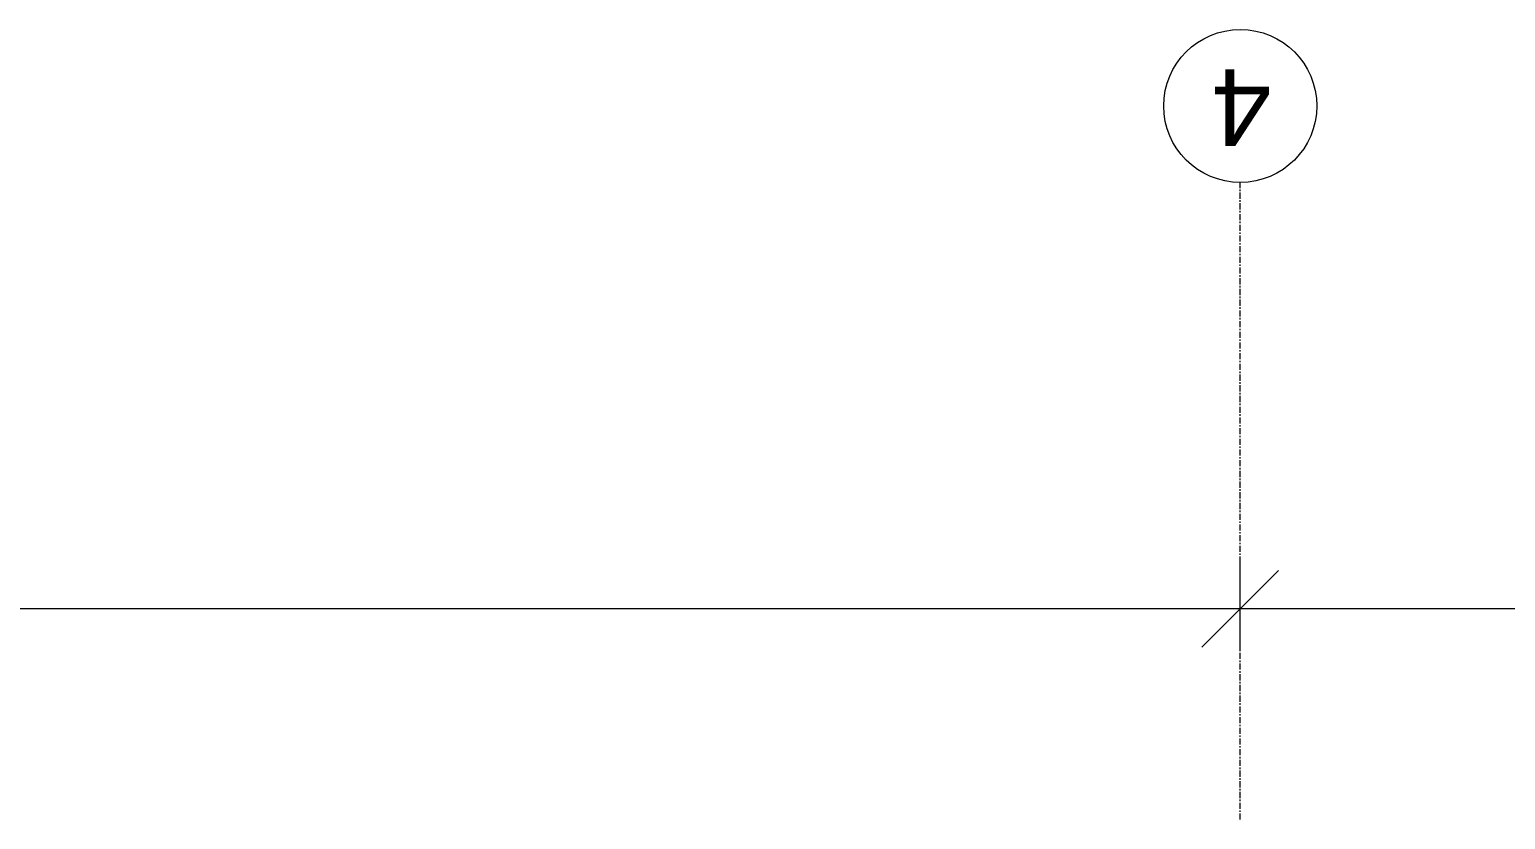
# Model space of a CAD drawing. Header units: centimetres. Extents: x -5566 to 5867, y -120 to 4683.
# Drawn here: x -3424.9 to -3135.5, y 4315.5 to 4470.5 of the extents above; entities that cross this region are included whole.
import ezdxf

# ---------------------------------------------------------------- set-up
doc = ezdxf.new("R2010")
doc.units = ezdxf.units.CM
doc.linetypes.add('Grid Line', pattern=[2.1, 1.2, -0.3, 0.3, -0.3])
for name, color, linetype, lineweight in [('A-ANNO-DIMS', 211, 'Continuous', 5), ('S-GRID', 1, 'Continuous', 5), ('S-GRID-IDEN', 1, 'Continuous', 5)]:
    doc.layers.add(name, color=color, linetype=linetype, lineweight=lineweight)
doc.styles.add('Arial', font='arial.ttf', dxfattribs={"height": 12.5})
doc.styles.add('Arial_1', font='arial.ttf', dxfattribs={"height": 15})
doc.dimstyles.new('100_200_2_5mm_Arial_cm', dxfattribs={"dimscale": 30.48, "dimtxt": 12.753242, "dimasz": 0.492126, "dimexe": 0.328084, "dimexo": 0.0625, "dimgap": 0.082021, "dimtad": 1, "dimdec": 0, "dimzin": 0, "dimdsep": 46, "dimtxsty": 'Arial', "dimblk1": 'OBLIQUE', "dimblk2": 'OBLIQUE', "dimsah": 1, "dimcen": 0.09, "dimdle": 0.328084, "dimazin": 0, "dimtfac": 1, "dimtdec": 4, "dimtix": 1, "dimtmove": 0, "dimatfit": 3, "dimfxl": 0.328084, "dimfxlon": 1, "dimtvp": 1, "dimtolj": 1, "dimtzin": 0, "dimlwd": 15, "dimlwe": 15, "dimarcsym": 2})

# ---------------------------------------------------------------- blocks, each defined once
blk = doc.blocks.new('Grid - AR_Grid Head - Circle_3mm-767080-Level _9_00')
at = {"layer": 'S-GRID-IDEN'}
blk.add_circle((0, 0), 0.3, dxfattribs=at)
blk = doc.blocks.new('_Oblique')
at = {"color": 0, "linetype": 'ByBlock', "lineweight": -2}
blk.add_line((-0.5, -0.5), (0.5, 0.5), dxfattribs=at)
blk = doc.blocks.new('DIMBLOCK50-Level _9_00')
at = {"layer": 'A-ANNO-DIMS', "color": 0, "lineweight": 15, "transparency": 16777216}
for p, q in [((-3187.5, 4348.72), (-3187.5, 4366.82)), ((-2587.5, 4348.72), (-2587.5, 4366.82)), ((-2577.5, 4356.82), (-3197.5, 4356.82))]:
    blk.add_line(p, q, dxfattribs=at)
at = {"layer": 'Defpoints', "color": 0, "transparency": 16777216}
for p in [(-3187.5, 4356.82), (-3187.5, 4346.82), (-2587.5, 4346.82)]:
    blk.add_point(p, dxfattribs=at)
at = {"layer": 'A-ANNO-DIMS', "color": 0, "lineweight": 15, "transparency": 16777216, "xscale": 15, "yscale": 15, "zscale": 15, "rotation": 180}
blk.add_blockref('_Oblique', (-3187.5, 4356.82), dxfattribs=at)
at = {"layer": 'A-ANNO-DIMS', "color": 0, "lineweight": 15, "transparency": 16777216, "xscale": 15, "yscale": 15, "zscale": 15}
blk.add_blockref('_Oblique', (-2587.5, 4356.82), dxfattribs=at)
at = {"layer": 'A-ANNO-DIMS', "color": 0, "lineweight": 15, "transparency": 16777216, "insert": (-2887.5, 4365.7), "char_height": 12.5, "width": 34.6103, "attachment_point": 5, "style": 'Arial'}
blk.add_mtext('\\A1;600', dxfattribs=at)
blk = doc.blocks.new('DIMBLOCK51-Level _9_00')
at = {"layer": 'A-ANNO-DIMS', "color": 0, "lineweight": 15, "transparency": 16777216}
for p, q in [((-3787.5, 4348.72), (-3787.5, 4366.82)), ((-3187.5, 4348.72), (-3187.5, 4366.82)), ((-3177.5, 4356.82), (-3797.5, 4356.82))]:
    blk.add_line(p, q, dxfattribs=at)
at = {"layer": 'Defpoints', "color": 0, "transparency": 16777216}
for p in [(-3787.5, 4356.82), (-3787.5, 4346.82), (-3187.5, 4346.82)]:
    blk.add_point(p, dxfattribs=at)
at = {"layer": 'A-ANNO-DIMS', "color": 0, "lineweight": 15, "transparency": 16777216, "xscale": 15, "yscale": 15, "zscale": 15, "rotation": 180}
blk.add_blockref('_Oblique', (-3787.5, 4356.82), dxfattribs=at)
at = {"layer": 'A-ANNO-DIMS', "color": 0, "lineweight": 15, "transparency": 16777216, "xscale": 15, "yscale": 15, "zscale": 15}
blk.add_blockref('_Oblique', (-3187.5, 4356.82), dxfattribs=at)
at = {"layer": 'A-ANNO-DIMS', "color": 0, "lineweight": 15, "transparency": 16777216, "insert": (-3487.5, 4365.7), "char_height": 12.5, "width": 34.6103, "attachment_point": 5, "style": 'Arial'}
blk.add_mtext('\\A1;600', dxfattribs=at)

msp = doc.modelspace()

# ---------------------------------------------------------------- linework, layer by layer
at = {"layer": 'S-GRID', "linetype": 'Grid Line'}
msp.add_line((-3187.5, 4315.49), (-3187.5, 4440.49), dxfattribs=at)

# ---------------------------------------------------------------- block references
at = {"layer": 'S-GRID-IDEN', "xscale": 49.99999999999998, "yscale": 49.99999999999998, "zscale": 49.99999999999998}
msp.add_blockref('Grid - AR_Grid Head - Circle_3mm-767080-Level _9_00', (-3187.5, 4455.49), dxfattribs=at)

# ---------------------------------------------------------------- texts
at = {"layer": 'S-GRID-IDEN', "insert": (-3181.38, 4447.65), "char_height": 15, "width": 14.4304, "attachment_point": 1, "rotation": 180, "style": 'Arial_1'}
msp.add_mtext('4', dxfattribs=at)

# ---------------------------------------------------------------- dimensions: what is measured, and where the dimension line sits
at = {"layer": 'A-ANNO-DIMS', "lineweight": 15}
for base, p1, p2, picture, middle in [((-3787.5, 4356.82), (-3187.5, 4346.82), (-3787.5, 4346.82), 'DIMBLOCK51-Level _9_00', (-3487.5, 4365.7)), ((-3187.5, 4356.82), (-2587.5, 4346.82), (-3187.5, 4346.82), 'DIMBLOCK50-Level _9_00', (-2887.5, 4365.7))]:
    dim = msp.add_linear_dim(base=base, p1=p1, p2=p2, dimstyle='100_200_2_5mm_Arial_cm', override={"dimpost": '<>', "dimfxl": 600}, dxfattribs=at)
    dim.commit()
    dim.dimension.update_dxf_attribs({"geometry": picture, "text_midpoint": middle})

doc.saveas('drawing.dxf')
